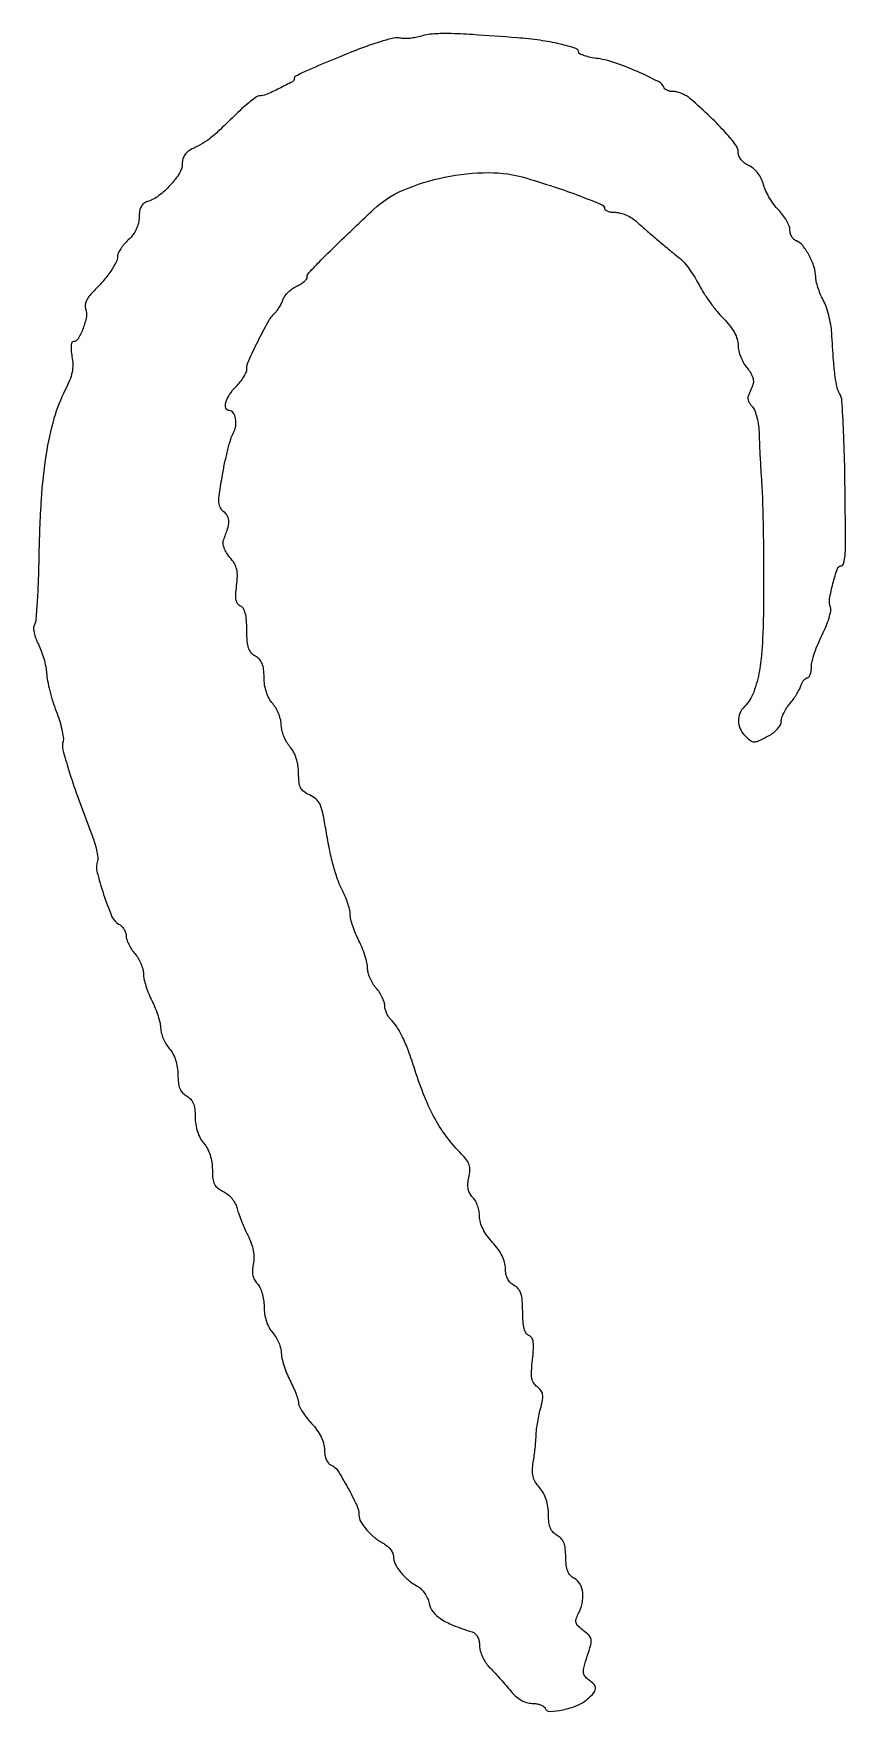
# Model space of a CAD drawing. Extents: x 1 to 189, y 0 to 389.
import ezdxf

# ---------------------------------------------------------------- set-up
doc = ezdxf.new("R2010")
doc.units = 0

msp = doc.modelspace()

# ---------------------------------------------------------------- linework, layer by layer
msp.add_lwpolyline([(90.5, 388.889639, -0.025789), (89.222137, 388.568223, -0.022767), (87.86372, 388.36386, -0.023416), (86.621603, 388.293017, -0.061838), (85.738196, 388.393599, 0.112504), (84.123508, 388.414304, 0.020498), (81.207702, 387.662835, 0.017156), (77.266446, 386.323711, 0.006994), (72, 384.245653, 0.00161), (65.895863, 381.714819, 0.011563), (62.982863, 380.416111, 0.016359), (61.305483, 379.55301, 0.27215), (61, 379.033338, -0.274813), (60.571655, 378.312855, -0.009291), (57.521604, 376.727113, -0.014671), (54.480937, 375.326984, -0.100886), (52.876877, 375, 0.15629), (52.260681, 374.802567, 0.012205), (50.862401, 373.751562, 0.01571), (49.232861, 372.377971, 0.011341), (47.500956, 370.75, -0.004848), (43.850612, 367.228326, -0.021616), (41.602707, 365.278379, -0.033573), (39.714074, 363.97464, -0.027393), (37.537591, 362.835174, 0.053387), (36.421114, 362.174697, 0.078964), (35.62873, 361.361316, 0.084148), (35.160497, 360.384075, 0.069843), (35, 359.240695, -0.143106), (34.360419, 357.051823, -0.043742), (32.235521, 354.291158, -0.044108), (29.530488, 351.825106, -0.086144), (26.949084, 350.48384, 0.089476), (26.073986, 350.021774, 0.102902), (25.465385, 349.301308, 0.083543), (25.113276, 348.272135, 0.040759), (25, 346.884863, -0.058345), (24.834664, 345.472811, -0.052005), (24.345945, 344.078073, -0.049968), (23.556283, 342.763107, -0.045715), (22.5, 341.58758, 0.028077), (21.543175, 340.595375, 0.030751), (20.734375, 339.530622, 0.032298), (20.164747, 338.54393, 0.115255), (20, 337.83872, -0.120363), (19.648403, 336.399309, -0.031175), (18.409211, 334.338932, -0.027998), (16.572819, 331.971736, -0.018932), (14.234844, 329.480289, 0.039457), (13.339889, 328.444569, 0.058669), (12.748672, 327.403649, 0.071346), (12.493657, 326.432859, 0.120792), (12.598725, 325.603323, -0.139971), (12.75931, 323.788846, -0.041677), (12.001409, 321.083716, -0.039358), (10.866117, 318.641531, -0.27057), (9.767389, 318, 0.303945), (9.412299, 317.762174, 0.073294), (9.23219, 317.039297, 0.047986), (9.230033, 315.938806, 0.022881), (9.427304, 314.535813, -0.044305), (9.609102, 312.665422, -0.051611), (9.440137, 310.888228, -0.045192), (8.880892, 309.002072, -0.024115), (7.873079, 306.785813, 0.04956), (5.245752, 300.130067, 0.029977), (3.419757, 291.847618, 0.02355), (2.267051, 281.407668, 0.011454), (1.730859, 268, -0.004893), (1.579274, 262.355428, -0.007198), (1.326219, 257.400814, -0.003758), (1.021451, 253.229997, -0.123028), (0.70084, 252.279368, 0.152029), (0.510567, 251.587451, 0.042377), (0.644524, 250.45837, 0.038333), (1.024964, 249.132464, 0.031033), (1.626132, 247.779368, -0.03169), (2.294665, 246.269312, -0.020004), (2.889117, 244.435189, -0.020073), (3.330451, 242.577784, -0.034501), (3.527375, 241, 0.035098), (3.742381, 239.293908, 0.013921), (4.265869, 236.989405, 0.013697), (4.971114, 234.523839, 0.016725), (5.769844, 232.261804, -0.017827), (6.519521, 230.12369, -0.020398), (7.078033, 228.030863, -0.020008), (7.404928, 226.234349, -0.099264), (7.345807, 225.214365, 0.127074), (7.340019, 223.275042, 0.012248), (8.627125, 218.701046, 0.01241), (10.701728, 212.515702, 0.005009), (13.825769, 204.176815, -0.015751), (14.574647, 202.03918, -0.019921), (15.124347, 200.018674, -0.018363), (15.449, 198.322103, -0.130421), (15.360303, 197.496552, 0.1551), (15.216299, 195.044476, 0.018368), (16.773513, 189.745396, 0.017621), (18.709868, 184.566319, 0.173264), (20.25, 182.866493, -0.07176), (20.919308, 182.373553, -0.056503), (21.485938, 181.672617, -0.057635), (21.87042, 180.880333, -0.084365), (22, 180.117826, 0.080648), (22.139106, 179.261008, 0.032572), (22.5875, 178.160844, 0.031176), (23.234582, 177.016053, 0.034426), (24, 176, -0.044067), (24.765605, 174.941909, -0.033869), (25.4125, 173.670243, -0.034762), (25.856575, 172.387895, -0.066065), (26, 171.307152, 0.056858), (26.1351, 170.122945, 0.019973), (26.5875, 168.46986, 0.019532), (27.234424, 166.67608, 0.021642), (28, 165, -0.021642), (28.765576, 163.32392, -0.019532), (29.4125, 161.53014, -0.019973), (29.8649, 159.877055, -0.056858), (30, 158.692848, 0.066065), (30.143425, 157.612105, 0.034762), (30.5875, 156.329757, 0.033869), (31.234395, 155.058091, 0.044067), (32, 154, -0.056732), (32.834124, 152.783659, -0.042978), (33.467587, 151.29313, -0.040693), (33.866102, 149.625859, -0.038339), (34, 147.882174, 0.028833), (34.107139, 146.025764, 0.068482), (34.451372, 144.689072, 0.089512), (35.069062, 143.719746, 0.083569), (36, 143, -0.083569), (36.930938, 142.280254, -0.089512), (37.548628, 141.310928, -0.068482), (37.892861, 139.974236, -0.028833), (38, 138.117826, 0.038339), (38.133898, 136.374141, 0.040693), (38.532413, 134.70687, 0.042978), (39.165876, 133.216341, 0.056732), (40, 132, -0.056809), (40.839207, 130.775843, -0.04358), (41.47172, 129.281286, -0.041024), (41.867215, 127.601631, -0.037329), (42, 125.825552, 0.026568), (42.10947, 123.766842, 0.090181), (42.487433, 122.482109, 0.113682), (43.237246, 121.578025, 0.056181), (44.523977, 120.807122, -0.064848), (45.535488, 120.177118, -0.046039), (46.48805, 119.237482, -0.046374), (47.244048, 118.150115, -0.070027), (47.665876, 117.078561, 0.025489), (48.034965, 115.824212, 0.009962), (48.666214, 114.132089, 0.009831), (49.423238, 112.324677, 0.012058), (50.203559, 110.668976, -0.02876), (51.005711, 108.808291, -0.040505), (51.484908, 107.06709, -0.045316), (51.643172, 105.441057, -0.055722), (51.48365, 103.925557, 0.039979), (51.291752, 102.526268, 0.065688), (51.380948, 101.336257, 0.074535), (51.757892, 100.318787, 0.070569), (52.42199, 99.435153, -0.087668), (53.033949, 98.560521, -0.037262), (53.541023, 97.217967, -0.035101), (53.884681, 95.655278, -0.03659), (54, 94.081581, 0.039005), (54.134614, 92.358605, 0.040467), (54.535124, 90.699213, 0.042583), (55.169211, 89.211239, 0.056685), (56, 88, -0.044067), (56.765605, 86.941909, -0.033869), (57.4125, 85.670243, -0.034762), (57.856575, 84.387895, -0.066065), (58, 83.307152, 0.056858), (58.1351, 82.122945, 0.019973), (58.5875, 80.46986, 0.019532), (59.234424, 78.67608, 0.021642), (60, 77, -0.013448), (60.765645, 75.393932, -0.015121), (61.4125, 73.810009, -0.01449), (61.880664, 72.436479, -0.07502), (62, 71.645593, 0.119958), (62.183094, 70.893413, 0.023967), (62.88125, 69.689391, 0.024081), (63.851537, 68.334719, 0.020417), (65, 67, -0.032365), (66.274014, 65.4458, -0.041843), (67.219216, 63.862893, -0.04672), (67.804382, 62.31436, -0.067081), (68, 60.86286, 0.044765), (68.108706, 59.651097, 0.058841), (68.432849, 58.590042, 0.069612), (68.928203, 57.787572, 0.128794), (69.54639, 57.343825, -0.160498), (71.011792, 56.147401, -0.015557), (73.387934, 52.153687, -0.017986), (75.485958, 48.019678, -0.108843), (76, 45.686253, 0.136915), (76.416806, 44.192655, 0.043798), (77.790925, 42.315187, 0.042032), (79.676753, 40.495956, 0.049082), (81.75, 39.121793, -0.057174), (82.610541, 38.531214, -0.05311), (83.339062, 37.747612, -0.056923), (83.835404, 36.898827, -0.10423), (84, 36.117826, 0.118399), (84.409783, 34.411562, 0.052583), (85.67925, 32.458937, 0.048734), (87.504964, 30.609449, 0.05192), (89.617897, 29.192493, -0.077561), (90.470801, 28.555088, -0.044959), (91.281463, 27.561453, -0.043659), (91.932132, 26.390568, -0.055696), (92.307033, 25.214836, 0.117757), (93.180442, 23.319573, 0.079824), (94.935071, 21.700556, 0.052095), (97.812673, 20.195794, 0.017863), (102.25, 18.616164, -0.105807), (102.977061, 18.202668, -0.086478), (103.534061, 17.500096, -0.073869), (103.883055, 16.545023, -0.05076), (104, 15.396056, 0.068375), (104.162842, 14.210826, 0.038941), (104.660937, 12.850171, 0.038088), (105.388739, 11.533315, 0.050835), (106.25, 10.473961, -0.009502), (107.290195, 9.390874, -0.004679), (108.573437, 7.976531, -0.004641), (109.878776, 6.482806, -0.006747), (111, 5.139201, 0.035601), (112.249841, 3.805896, 0.051241), (113.542379, 2.835216, 0.058467), (114.85531, 2.241102, 0.074367), (116.166667, 2.02991, -0.037989), (117.213939, 1.938402, -0.047566), (118.156414, 1.689543, -0.055126), (118.870176, 1.332923, -0.170512), (119.195595, 0.913214, 0.334759), (120.283718, 0.164021, 0.041175), (123.332839, 0.548368, 0.043163), (126.626995, 1.545632, 0.083748), (128.968495, 2.972676, 0.030697), (130.45158, 4.427633, 0.166676), (130.887251, 5.448735, 0.206152), (130.559967, 6.393009, 0.049835), (129.301023, 7.521837, -0.070821), (128.428271, 8.372832, -0.151254), (128.103042, 9.246454, -0.082204), (128.238759, 10.499495, -0.011712), (128.994105, 12.982137, 0.012531), (129.791697, 15.619143, 0.105823), (129.862945, 16.850609, 0.156881), (129.396027, 17.782934, 0.037274), (128.074339, 18.943926, -0.030338), (126.888081, 19.957182, -0.126052), (126.398118, 20.751951, -0.150136), (126.395025, 21.604951, -0.049284), (126.881257, 22.778128, 0.067335), (127.79604, 25.231267, 0.082497), (127.937297, 27.670579, 0.097712), (127.305775, 29.700728, 0.146794), (126, 31, -0.084308), (125.061762, 31.727593, -0.090863), (124.445334, 32.707032, -0.068077), (124.104844, 34.071404, -0.027161), (124, 36, 0.027161), (123.895156, 37.928596, 0.068077), (123.554666, 39.292968, 0.090863), (122.938238, 40.272407, 0.084308), (122, 41, -0.083569), (121.069062, 41.719746, -0.089512), (120.451372, 42.689072, -0.068482), (120.107139, 44.025764, -0.028833), (120, 45.882174, 0.038572), (119.863253, 47.652181, 0.042287), (119.456194, 49.324742, 0.044429), (118.799311, 50.827637, 0.053449), (117.919317, 52.093028, -0.042831), (116.934252, 53.447367, -0.075259), (116.405046, 54.723909, -0.07072), (116.259245, 56.154616, -0.033801), (116.457453, 57.996037, 0.00976), (116.696095, 59.520481, 0.007343), (116.901066, 61.205086, 0.00743), (117.04705, 62.795512, 0.016932), (117.098649, 64, -0.02707), (117.176054, 65.225507, -0.01077), (117.409124, 66.894571, -0.010622), (117.738414, 68.688615, -0.013138), (118.124159, 70.343219, 0.01775), (118.596184, 72.455847, 0.081188), (118.624135, 73.708877, 0.127096), (118.249634, 74.613375, 0.073642), (117.406745, 75.444532, -0.093923), (116.576183, 76.332281, -0.097648), (116.142235, 77.450589, -0.058846), (116.047397, 79.086187, -0.014563), (116.285912, 81.766269, 0.013279), (116.51944, 84.316136, 0.053489), (116.453717, 85.87624, 0.101026), (116.103187, 86.835487, 0.164632), (115.442813, 87.383571, -0.170415), (114.797275, 87.931723, -0.068826), (114.3499, 89.0146, -0.045767), (114.081667, 90.646896, -0.017853), (114, 92.933431, 0.017058), (113.911458, 95.527961, 0.062639), (113.596365, 97.13733, 0.099007), (112.988236, 98.209806, 0.091807), (112, 99, -0.078888), (111.150664, 99.644126, -0.073555), (110.518477, 100.534066, -0.067235), (110.13056, 101.642886, -0.050611), (110, 102.929429, 0.069731), (109.80218, 104.340987, 0.045159), (109.206857, 105.88167, 0.040571), (108.258366, 107.463694, 0.032556), (107, 109, -0.032667), (105.750441, 110.526243, -0.039863), (104.800116, 112.107844, -0.044269), (104.198975, 113.644543, -0.071222), (104, 115.034327, 0.048419), (103.883855, 116.230893, 0.037709), (103.53646, 117.491481, 0.038808), (103.026939, 118.626739, 0.07161), (102.42199, 119.435153, -0.070733), (101.746806, 120.334152, -0.077332), (101.374242, 121.359317, -0.066303), (101.298881, 122.577026, -0.036416), (101.512704, 124.05784, 0.041884), (101.730555, 125.692566, 0.08749), (101.570011, 126.962306, 0.084184), (100.978705, 128.131354, 0.036567), (99.840714, 129.457066, -0.034051), (96.459153, 133.356612, -0.035164), (93.677902, 137.63895, -0.03105), (91.261404, 142.724012, -0.018084), (88.973857, 149.081835, 0.010532), (87.482538, 153.431806, 0.024166), (86.135328, 156.621265, 0.031952), (84.79648, 159.004354, 0.05246), (83.342064, 160.800793, -0.056012), (82.828219, 161.444748, -0.03879), (82.394231, 162.270197, -0.039122), (82.097783, 163.140514, -0.062604), (82, 163.918419, 0.08176), (81.861296, 164.760986, 0.032338), (81.4125, 165.849803, 0.030936), (80.765414, 166.986614, 0.033794), (80, 168, -0.044067), (79.234395, 169.058091, -0.033869), (78.5875, 170.329757, -0.034762), (78.143425, 171.612105, -0.066065), (78, 172.692848, 0.056858), (77.8649, 173.877055, 0.019973), (77.4125, 175.53014, 0.019532), (76.765576, 177.32392, 0.021642), (76, 179, -0.01916), (75.234452, 180.654245, -0.018465), (74.5875, 182.382519, -0.018752), (74.131741, 183.94531, -0.061644), (74, 185.009822, 0.055551), (73.88601, 186.032651, 0.020905), (73.509805, 187.42563, 0.020404), (72.970051, 188.92106, 0.023368), (72.331252, 190.29966, -0.032823), (71.191041, 192.887441, -0.019575), (70.163275, 196.093133, -0.016674), (69.230953, 199.94021, -0.010411), (68.384261, 204.5, 0.008822), (67.626763, 208.652898, 0.059306), (66.975752, 210.640424, 0.11032), (66.049876, 211.846402, 0.067292), (64.523977, 212.807122, -0.056181), (63.237246, 213.578025, -0.113682), (62.487433, 214.482109, -0.090181), (62.10947, 215.766842, -0.026568), (62, 217.825552, 0.037329), (61.867215, 219.601631, 0.041024), (61.47172, 221.281286, 0.04358), (60.839207, 222.775843, 0.056809), (60, 224, -0.04892), (59.234202, 225.080234, -0.034618), (58.5875, 226.419983, -0.0351), (58.144714, 227.800677, -0.060114), (58, 229, 0.060114), (57.855286, 230.199323, 0.0351), (57.4125, 231.580017, 0.034618), (56.765798, 232.919766, 0.04892), (56, 234, -0.056732), (55.165876, 235.216341, -0.042978), (54.532413, 236.70687, -0.040693), (54.133898, 238.374141, -0.038339), (54, 240.117826, 0.028833), (53.892861, 241.974236, 0.068482), (53.548628, 243.310928, 0.089512), (52.930938, 244.280254, 0.083569), (52, 245, -0.091807), (51.011764, 245.790194, -0.099007), (50.403635, 246.86267, -0.062639), (50.088542, 248.472039, -0.017058), (50, 251.066569, 0.01769), (49.918339, 253.373973, 0.046882), (49.648364, 255.000858, 0.071678), (49.193473, 256.073027, 0.16652), (48.532106, 256.626053, -0.145659), (47.873486, 257.13268, -0.109528), (47.509184, 257.976319, -0.063038), (47.425055, 259.298539, -0.018083), (47.627316, 261.344669, 0.025572), (47.813265, 263.564817, 0.066456), (47.652964, 265.157826, 0.077032), (47.10145, 266.511958, 0.044155), (46.061743, 267.941597, -0.039242), (45.255452, 269.027718, -0.051391), (44.709849, 270.136022, -0.060326), (44.468297, 271.148218, -0.12749), (44.579987, 271.941597, 0.02046), (45.53298, 274.531756, 0.074233), (45.817756, 276.258512, 0.123288), (45.526482, 277.502033, 0.116523), (44.679914, 278.492102, -0.1164), (43.857137, 279.453874, -0.109678), (43.528159, 280.703464, -0.046954), (43.641158, 282.759902, -0.006133), (44.3448, 287.092563, -0.009416), (44.927424, 290.088161, -0.010375), (45.605803, 292.963723, -0.009841), (46.283245, 295.391587, -0.050872), (46.817036, 296.677558, 0.081746), (47.407666, 298.390871, 0.085391), (47.40494, 300.176349, 0.112068), (46.850375, 301.506146, 0.242728), (45.893011, 302, -0.328195), (45.132364, 302.559552, -0.146588), (45.117623, 303.873518, -0.077176), (45.982353, 305.739627, -0.049396), (47.5, 307.590909, 0.027053), (48.456835, 308.657292, 0.029318), (49.265625, 309.793572, 0.030602), (49.835807, 310.840294, 0.10984), (50, 311.578698, -0.106045), (50.429887, 313.58282, -0.010094), (52.588049, 318.1341, -0.012098), (54.934032, 322.562542, -0.068617), (56.542023, 324.68488, 0.037973), (57.092877, 325.326422, 0.022708), (57.650953, 326.163228, 0.02266), (58.133596, 327.052076, 0.036218), (58.453713, 327.854163, -0.082504), (58.855729, 328.641746, -0.041067), (59.595408, 329.487335, -0.039304), (60.526764, 330.258291, -0.046372), (61.519222, 330.826804, 0.03108), (62.468875, 331.33293, 0.039437), (63.271271, 331.918753, 0.043821), (63.835498, 332.496292, 0.173241), (64, 332.956822, -0.189096), (64.390188, 333.951651, -0.007154), (67.196947, 336.893719, -0.007965), (71.586017, 341.224317, -0.00169), (79.376419, 348.619565, -0.08847), (86.30076, 353.151443, -0.0502), (95.891564, 356.146897, -0.049549), (106.102615, 357.206442, -0.074931), (114.929002, 355.915719, -0.006434), (122.247885, 353.590172, -0.012672), (127.990031, 351.52097, -0.007298), (132.451812, 349.708764, -0.301245), (133, 348.881462, 0.249104), (133.179768, 348.543024, 0.065315), (133.747727, 348.258929, 0.050511), (134.570399, 348.064198, 0.032885), (135.545455, 348, -0.069694), (136.697258, 347.838668, -0.036255), (138.062517, 347.339063, -0.035197), (139.415166, 346.611223, -0.044805), (140.539708, 345.75, 0.006024), (142.584402, 343.916234, 0.003693), (145.036393, 341.801699, 0.003438), (147.752768, 339.525895, 0.003062), (150.606567, 337.197415, -0.050237), (151.568023, 336.248867, -0.017886), (152.746349, 334.718001, -0.01754), (153.928351, 332.933999, -0.019787), (154.932774, 331.140459, 0.024412), (156.030273, 329.222533, 0.014698), (157.506134, 327.055795, 0.014706), (159.103815, 324.983381, 0.024812), (160.576207, 323.357126, -0.027464), (162.073626, 321.68551, -0.043419), (163.141576, 320.086308, -0.0514), (163.784397, 318.562901, -0.074283), (164, 317.119676, 0.058837), (164.147383, 315.871549, 0.035123), (164.597331, 314.443803, 0.034742), (165.254798, 313.06506, 0.050049), (166.033466, 311.961413, -0.042128), (166.786826, 310.928688, -0.05022), (167.306272, 309.841389, -0.057378), (167.542323, 308.83639, -0.125632), (167.437532, 308.058403, -0.000406), (167.162811, 307.379779, -0.000299), (166.85743, 306.628469, -0.000302), (166.567782, 305.918317, -0.000676), (166.346556, 305.378939, 0.127431), (166.273064, 304.846191, 0.061063), (166.437265, 304.170492, 0.054687), (166.795228, 303.465145, 0.051672), (167.303523, 302.839334, -0.107191), (167.866825, 301.964036, -0.029653), (168.351095, 300.392818, -0.028185), (168.705026, 298.483938, -0.024676), (168.862437, 296.460395, 0.004077), (168.949691, 294.06732, 0.001792), (169.10238, 290.900866, 0.001773), (169.288315, 287.542853, 0.002378), (169.48215, 284.5, -0.010062), (169.664662, 280.720151, -0.002537), (169.806623, 274.5625, -0.002588), (169.896742, 267.521875, -0.00261), (169.913616, 260.5, -0.009067), (169.674272, 249.076721, -0.030679), (168.926655, 241.656912, -0.048414), (167.600764, 236.642725, -0.10795), (165.481248, 233.338391, 0.095406), (164.420047, 231.771022, 0.104946), (164.063702, 229.974402, 0.103428), (164.466769, 228.167253, 0.0902), (165.571429, 226.571429, 0.026557), (166.857232, 225.41541, 0.169302), (167.670973, 225.1241, 0.112891), (168.651768, 225.339801, 0.008986), (171.04966, 226.52568, 0.044632), (172.181192, 227.245309, 0.048198), (173.135604, 228.137974, 0.05363), (173.78986, 229.063514, 0.127733), (174, 229.87267, -0.079541), (174.137424, 230.731059, -0.032797), (174.578779, 231.826308, -0.031411), (175.216251, 232.96212, -0.035067), (175.970311, 233.965768, 0.022282), (176.768453, 234.973423, 0.017912), (177.537234, 236.122827, 0.018268), (178.171547, 237.238004, 0.043352), (178.537699, 238.118778, -0.042211), (178.835031, 238.83863, -0.051702), (179.233339, 239.447391, -0.060375), (179.666984, 239.865778, -0.163147), (180.067388, 240, 0.23958), (180.425033, 240.181804, 0.069475), (180.726045, 240.74414, 0.053238), (180.931971, 241.562982, 0.035014), (181, 242.533244, -0.062426), (181.162861, 243.8326, -0.01832), (181.731261, 245.765421, -0.018092), (182.536522, 247.912391, -0.018505), (183.489399, 249.979081, 0.019293), (184.401805, 251.966214, 0.024218), (185.084164, 253.874346, 0.023523), (185.493207, 255.489958, 0.142794), (185.422632, 256.341023, -0.132877), (185.222284, 258.294514, -0.0245), (185.987459, 261.86704, -0.019359), (187.055651, 265.33621, -0.318505), (187.99198, 266, 0.314992), (188.346968, 266.24827, 0.035322), (188.634104, 267.248438, 0.032774), (188.832333, 268.62101, 0.020284), (188.893192, 270.25, 0.000043), (188.887209, 272.060384, 0.000036), (188.880541, 273.985937, 0.000036), (188.874179, 275.749537, 0.000098), (188.869331, 277, 0.003556), (188.744258, 288.182182, 0.006839), (188.457752, 297.139737, 0.003889), (188.075466, 304.287725, 0.124883), (187.547331, 305.93823, -0.084983), (186.960472, 307.371587, -0.022259), (186.527531, 309.826798, -0.014016), (186.139094, 313.621749, -0.00328), (185.708485, 320, 0.028124), (185.478313, 321.956922, 0.019939), (185.010444, 324.118225, 0.020204), (184.39568, 326.152618, 0.039671), (183.717163, 327.70034, -0.023879), (183.059839, 329.079671, -0.02091), (182.504417, 330.577255, -0.02144), (182.117339, 331.973334, -0.05696), (182, 333, 0.080635), (181.627377, 335.295544, 0.042312), (180.480907, 337.959428, 0.041865), (178.983546, 340.271692, 0.137365), (177.536985, 341.347434, -0.100192), (176.949275, 341.720933, -0.066836), (176.451489, 342.347345, -0.063597), (176.114821, 343.119879, -0.071109), (176, 343.923161, 0.094065), (175.821055, 344.86592, 0.035059), (175.238008, 346.087716, 0.033223), (174.398661, 347.363935, 0.034318), (173.405984, 348.503107, -0.037677), (172.346086, 349.736021, -0.02449), (171.306926, 351.30225, -0.024624), (170.438224, 352.940412, -0.042262), (169.902914, 354.389445, 0.047576), (169.359518, 355.813709, 0.049012), (168.561014, 357.094423, 0.051824), (167.58039, 358.128219, 0.070292), (166.49693, 358.819445, -0.056482), (165.507304, 359.413154, -0.06124), (164.705437, 360.199369, -0.067156), (164.178937, 361.080067, -0.101523), (164, 361.952245, 0.162233), (163.447579, 363.609988, 0.021896), (161.088343, 366.485369, 0.020576), (157.602629, 370.065434, 0.009943), (152.868421, 374.368421, 0.043797), (152.012354, 374.992977, 0.033955), (150.985828, 375.520724, 0.034895), (149.952319, 375.883091, 0.066966), (149.083333, 376, -0.042456), (148.325335, 376.064479, -0.050093), (147.631771, 376.256295, -0.057488), (147.09754, 376.537671, -0.152731), (146.833333, 376.872494, 0.186022), (145.537051, 378.312929, 0.013456), (140.611154, 380.651675, 0.01966), (135.417861, 382.708193, 0.050422), (131.49382, 383.655901, -0.016933), (129.771531, 383.951684, -0.026621), (128.32006, 384.333414, -0.024673), (127.233137, 384.742207, -0.298883), (127, 385.09738, 0.326728), (126.318353, 386.029164, 0.018752), (122.694259, 387.03263, 0.023275), (118.042741, 387.90831, 0.015806), (112.684492, 388.488865, 0.002323), (102.391567, 389.227846, 0.012241), (96.733868, 389.468699, 0.022208), (93.09025, 389.372683, 0.056868)], format="xyb", close=True)

doc.saveas('drawing.dxf')
